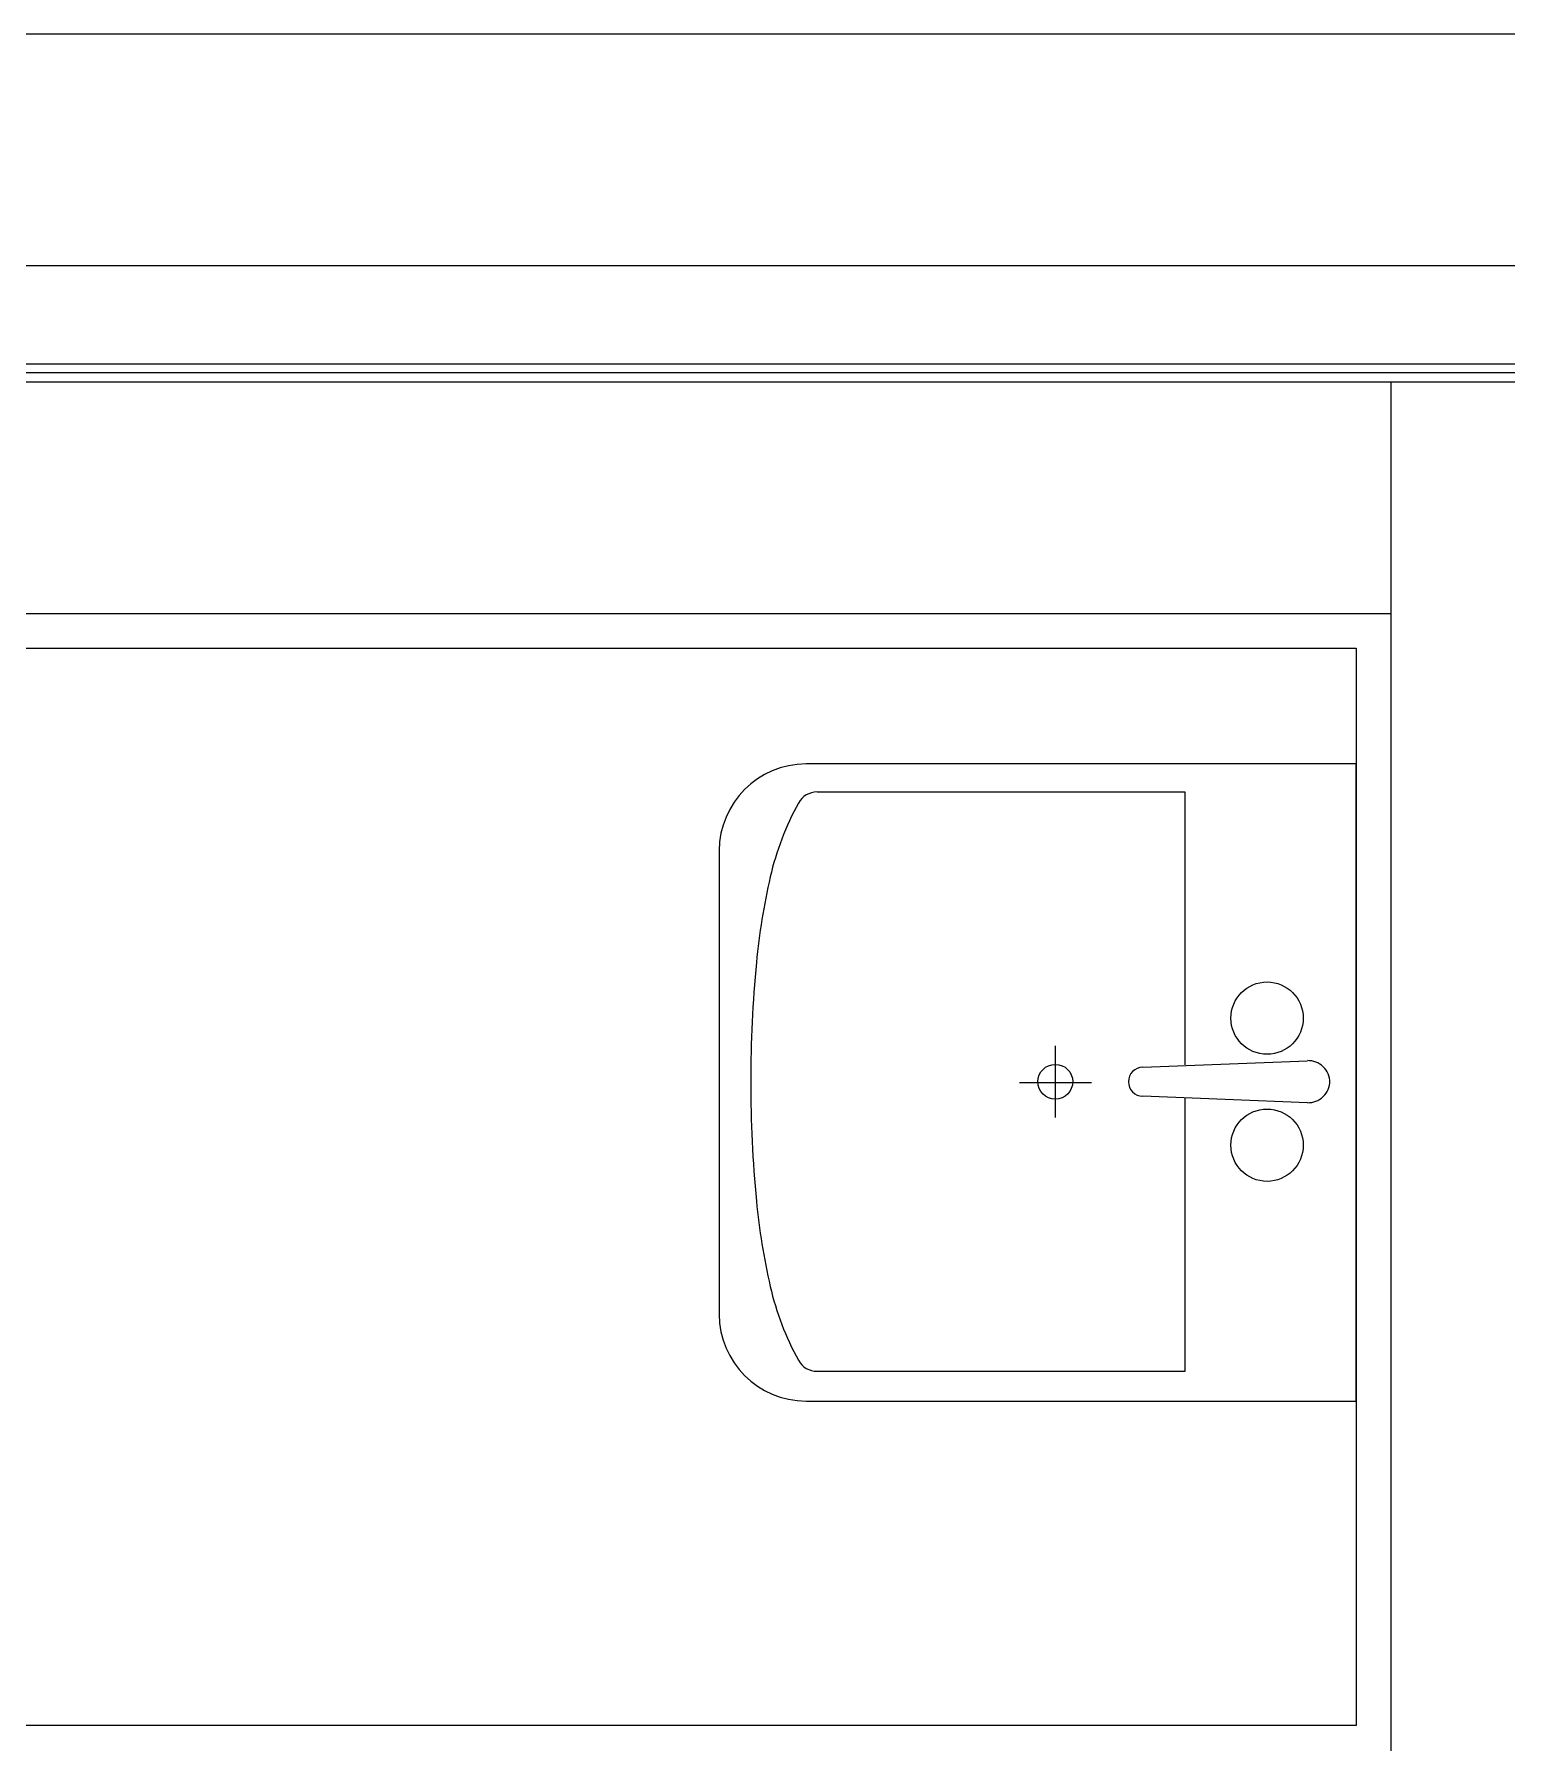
# Model space of a CAD drawing. Header units: millimetres. Extents: x 16332047 to 33387680, y -14835522 to -7015081.
# Drawn here: x 16456159 to 16457431, y -7470792 to -7469317 of the extents above; entities that cross this region are included whole.
import ezdxf

# ---------------------------------------------------------------- set-up
doc = ezdxf.new("R2010")
doc.units = ezdxf.units.MM
doc.header["$LTSCALE"] = 300
doc.header["$MEASUREMENT"] = 0
doc.layers.add('arch', color=255, linetype='CONTINUOUS', lineweight=25)

msp = doc.modelspace()

# ---------------------------------------------------------------- linework, layer by layer
at = {"layer": 'arch'}
for p, q in [((16459201.4, -7469316.7), (16442381, -7469316.7)), ((16459201.4, -7469516.7), (16442381, -7469516.7)), ((16459201.4, -7469601.7), (16442381, -7469601.7)), ((16459201.4, -7469609.2), (16442381, -7469609.2)), ((16450790.9, -7469616.7), (16457330.9, -7469616.7)), ((16457330.9, -7469616.7), (16457330.9, -7472766.7)), ((16457330.9, -7469616.7), (16459930.9, -7469616.7)), ((16450790.9, -7469816.7), (16457330.9, -7469816.7)), ((16455470.9, -7469846.7), (16457300.9, -7469846.7)), ((16457300.9, -7469846.7), (16457300.9, -7470776.7)), ((16457300.9, -7469946.7), (16456825.9, -7469946.7)), ((16457300.9, -7470496.7), (16457300.9, -7469946.7)), ((16457153.2, -7469971), (16456835.5, -7469971)), ((16457153.2, -7470206.4), (16457153.2, -7469971)), ((16456750.9, -7470021.7), (16456750.9, -7470421.7)), ((16457041.3, -7470252), (16457041.3, -7470190)), ((16457116.7, -7470208.5), (16457258.8, -7470202.9)), ((16457010.1, -7470221.6), (16457072.2, -7470221.6)), ((16457258.8, -7470239.1), (16457116.7, -7470233.5)), ((16457153.2, -7470471), (16457153.2, -7470235.6)), ((16456835.5, -7470471), (16457153.2, -7470471)), ((16456825.9, -7470496.7), (16457300.9, -7470496.7)), ((16457300.9, -7470776.7), (16455400.9, -7470776.7))]:
    msp.add_line(p, q, dxfattribs=at)
for centre, radius in [((16457223.9, -7470166.1), 31.2), ((16457041.1, -7470221), 15), ((16457223.9, -7470275.8), 31.2)]:
    msp.add_circle(centre, radius, dxfattribs=at)
for centre, radius, start, end in [((16456825.9, -7470021.7), 75, 90, 180), ((16456835.5, -7469989.4), 18.5, 90, 151.0392), ((16457033.1, -7470098.8), 244.3, 151.0392, 167.089), ((16457352.8, -7470172.1), 572.3, 167.089, 174.576), ((16457867.8, -7470221), 1089.7, 174.576, 180), ((16457116.7, -7470221), 12.5, 90, 270), ((16457259.4, -7470221.6), 18.8, 0, 91.9092), ((16457867.8, -7470221), 1089.7, 180, 185.424), ((16457259.4, -7470220.3), 18.8, 268.0908, 0), ((16457352.8, -7470269.9), 572.3, 185.424, 192.911), ((16457033.1, -7470343.2), 244.3, 192.911, 208.9608), ((16456825.9, -7470421.7), 75, 180, 270), ((16456835.5, -7470452.5), 18.5, 208.9608, 270)]:
    msp.add_arc(centre, radius, start, end, dxfattribs=at)

doc.saveas('drawing.dxf')
